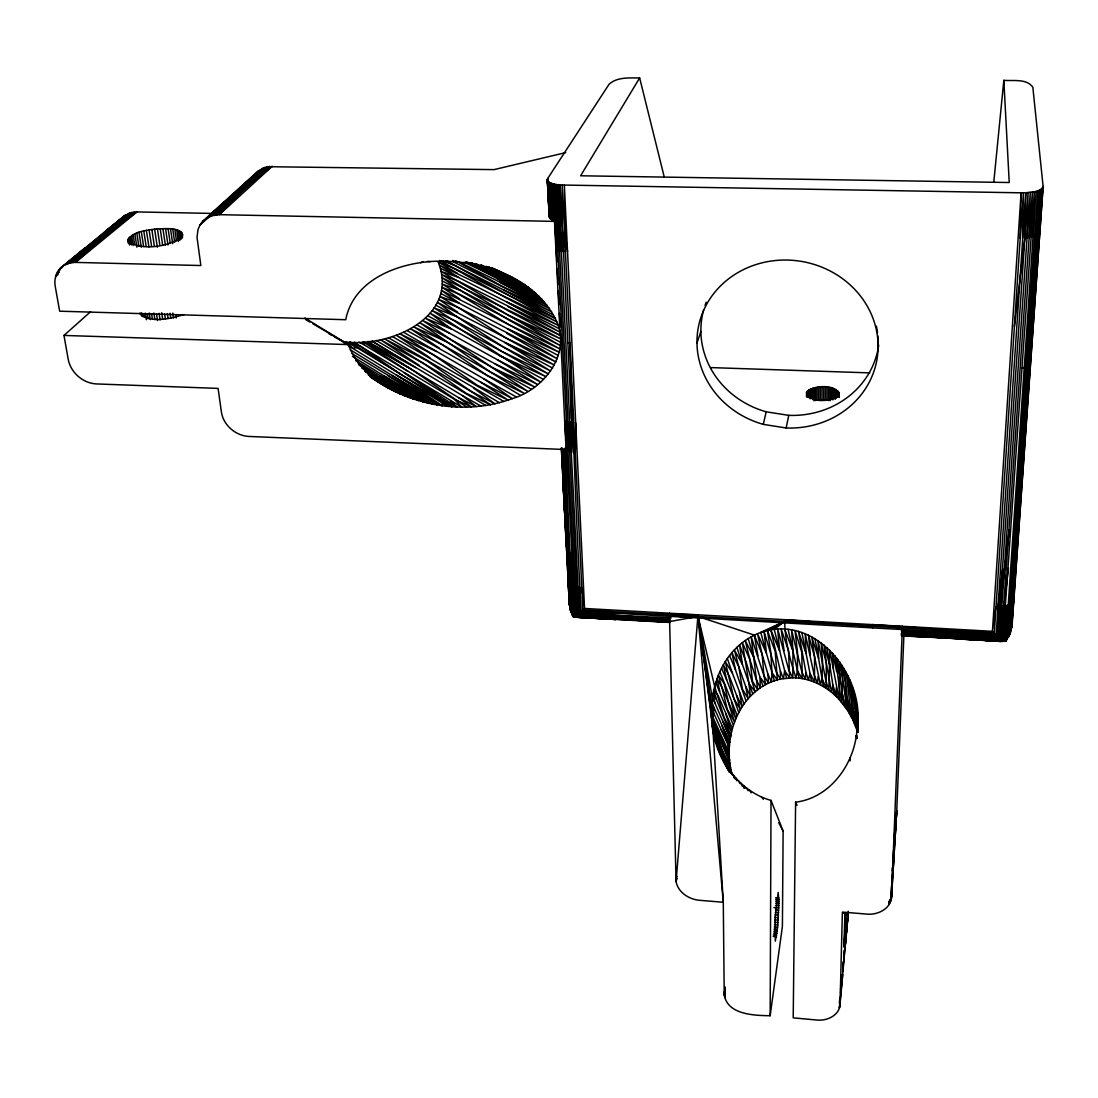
<?xml version="1.0" encoding="UTF-8"?>
<svg xmlns="http://www.w3.org/2000/svg" width="1098" height="1098" viewBox="0 0 1098 1098"><rect width="100%" height="100%" fill="white"/><g stroke="black" fill="none" stroke-linecap="round" stroke-linejoin="round"><path stroke-width="1.5" d="M858.142 719.657C859.748 670.109 813.385 614.249 760.749 632.421C709.061 651.91 698.863 722.264 725.86 765.635M778.949 901.527L778.18 892.427L775.119 917.05L775.298 941.164L777.604 927.247L778.949 901.527L775.641 901.252M993.8 181.98L1003.833 80.332C1012.987 81.142 1026.905 78.342 1032.847 87.318L1043.1 186.399L1012.109 625.05L1009.515 634.973L1005.795 641.15L994.294 633.066L784.672 621.399L770.796 629.813L780.39 671.221L780.39 679.086C739.764 688.336 721.482 736.964 732.064 774.365M844.06 668.751L847.642 700.579L847.683 710.475L839.078 699.371L839.778 662.053L847.683 710.475L852.913 719.876L857.716 732.27M564.894 516.019L561.366 447.915L569.258 603.008L570.356 610.227L572.964 616.513L576.546 614.564L567.968 451.443L568.037 421.879L556.247 184.519C553.268 183.819 546.186 182.899 547.724 178.452L609.047 84.285C617.09 76.791 629.511 78.013 639.654 77.944L664.221 176.902M576.326 586.634L576.546 614.564L577.973 613.617L569.629 451.923L569.738 422.25L558.127 184.793L556.247 184.519L556.768 228.151L567.968 451.443M565.662 435.879L564.88 420.877L569.738 422.25L578.07 587.087L577.973 613.617L669.794 619.107M711.792 701.773L714.084 707.812L712.629 720.961L711.765 721.715L712.698 725.38L723.28 902.254L724.213 993.786C726.286 1014.923 754.861 1015.513 770.165 1015.719L771.029 800.401C748.671 794.238 730.897 776.56 721.166 755.904L726.972 767.873M851.293 716.651L847.752 685.509L847.793 675.86L854.409 723.17L850.964 683.313M823.335 686.538L818.6 658.58L818.092 640.587L825.792 680.321L828.908 690.244L829.772 650.153L839.078 699.371C827.974 687.293 812.479 678.866 795.94 677.878C789.791 659.212 784.686 639.434 784.686 619.684L872.704 626.327L872.677 627.905L996.147 634.671L1025.793 192.754C1031.393 191.834 1040.616 192.617 1043.1 186.399M771.029 800.401L783.121 831.062L782.407 926.341L770.165 1015.719M571.44 452.321L571.701 422.565L562.451 229.043L560.117 184.999L558.127 184.793L558.539 228.521L561.394 251.181L565.415 251.579L581.83 587.705L582.818 609.912L577.973 613.617L671.166 617.941M872.677 627.905L581.13 611.27L579.909 587.444C575.476 505.876 573.005 424.377 569.835 342.823L567.776 342.631M575.338 452.843L575.709 422.908M806.508 396.968L806.563 392.068C813.138 385.082 837.774 383.49 838.776 395.253C831.035 402.143 809.377 403.474 806.563 392.068M806.934 396.309L807.003 391.423M856.399 737.129L857.593 719.217L856.811 707.03L858.046 720.11M807.51 397.311L807.593 390.792M808.265 396.707L808.348 390.188M809.144 397.764L809.253 389.625M810.173 398.862L810.297 389.104M811.34 398.382L811.477 388.623M812.602 399.59L812.767 388.198M579.909 587.444L579.511 612.506L656.096 618.325M813.975 400.839L814.167 387.827M815.457 400.523L815.663 387.512M817.008 400.276L817.214 387.265M818.628 400.097L818.834 387.086M820.275 399.974L820.494 386.976M821.949 399.933L822.169 386.921M823.637 399.96L823.857 386.949M825.312 400.056L825.545 387.045M826.945 400.221L827.192 387.21M828.551 400.454L828.784 387.429M830.074 400.743L830.321 387.718M831.57 399.48L831.79 388.074M872.704 626.327L872.759 624.625L994.294 633.066L1020.193 238.403L1021.085 192.823L1025.793 192.754L1024.846 238.197L997.945 636.154L901.321 630.952M832.929 399.892L833.149 388.486M834.219 398.725L834.411 388.953M835.345 399.247L835.551 389.461M836.374 398.176L836.552 390.01M837.266 397.133L837.403 390.6M838.007 396.131L838.103 391.231M838.543 396.776L838.652 391.876M838.913 397.449L839.023 392.549M839.174 397.174L839.215 393.221M839.778 674.776L835.002 655.835L841.397 701.979L842.66 678.193L841.988 665.347L845.323 681.776L845.693 707.537L842.331 693.854L837.458 658.882M857.236 731.364L857.318 727.288L858.114 731.666M1022.54 238.348L1023.446 192.823L1020.193 238.403M370.081 376.628C410.281 406.109 465.154 415.868 512.313 398.629C544.883 389.049 572.827 351.827 555.19 318.379L456.192 269.284L438.198 261.928C460.364 318.2 387.457 348.807 342.521 341.547M902.529 632.297L999.702 637.485L1027.055 237.978L1028.071 192.603L1024.846 238.197L1014.387 326.559M901.252 633.313L1001.376 638.665L1029.169 237.676L1030.267 192.383L1027.055 237.978M857.003 738.419L856.413 735.248C852.213 766.884 828.757 798.122 795.611 802.185L793.209 1017.846L816.336 1019.987C826.41 1021.305 839.531 1015.76 840.025 1004.299L842.386 912.081L866.528 914.071C877.343 915.334 890.89 908.993 891.535 896.915L896.75 810.681L903.887 635.536M889.202 901.211L889.119 904.56L889.339 901.211M1002.186 606.165L1001.376 638.665L965.348 635.852M840.025 1004.299L848.26 911.203M901.225 634.219L1002.954 639.681L1031.132 237.305L1032.353 192.095L1029.169 237.676M814.977 638.597L818.6 658.58L811.779 636.799L814.551 656.686L820.453 684.905L822.031 678.248L822.526 660.721L821.153 642.728L826.314 663.096L831.57 692.316L832.902 685.111L826.986 647.518M1032.971 236.852L1034.302 191.738L1031.132 237.305M890.217 899.427L890.107 902.762L890.313 899.413M892.852 867.283L892.152 882.284M893.25 857.209L893.511 850.483M891.054 895.872L891.466 885.88M891.535 896.915L902.432 626.285M1005.905 605.314L1004.437 640.505L902.062 634.96M891.905 887.28L891.329 898.919L896.75 810.681L894.911 839.943M893.182 868.683L894.06 850.264L893.237 862.191M894.307 845.24L895.076 831.611M964.936 639.407L1005.795 641.15L1036.114 191.313M566.431 450.88L566.39 421.412M1037.747 190.832L1007.182 639.256L1039.188 190.311M895.378 826.478L896.092 814.496L895.392 816.322M1010.393 603.324L1008.431 637.197L1040.41 189.734L1036.045 235.782M892.111 870.865L892.317 867.475M892.935 867.269L892.098 880.72M890.849 900.882L891.686 887.445M1011.533 602.5L1009.515 634.973L1041.426 189.117L1037.281 235.164M844.938 912.863L843.854 947.039L846.366 913.522L843.017 913.248M994.294 633.066L992.427 631.336L584.548 608.457L582.818 609.912L784.672 621.399L767.406 630.485L770.769 652.088L772.004 672.896L771.427 681.872L767.914 674.117L762.149 654.367L757.496 633.67L766.418 653.104L774.365 680.787M1012.48 601.622L1010.435 632.64L1042.208 188.458L1038.283 234.505M1013.193 600.675L1011.176 630.183L1011.038 626.78M1011.999 613.892L1012.109 625.05L1011.821 616.527M894.472 841.878L895.158 832.133M895.392 828.88L896.544 812.616M1006.509 640.23L1013.015 565.868M1011.738 627.644L1043.045 187.099M840.162 998.123L839.421 1007.978L842.715 974.791M840.533 993.182L841.027 986.608M894.28 837.266L894.678 832.38M895.446 822.622L896.092 814.496M1039.065 233.805L1042.757 187.785M698.204 619.464L698.054 616.5L723.28 902.254L699.755 900.319C689.215 899.482 678.029 892.509 676.066 881.502L698.012 614.811L655.739 614.111L691.369 617.611L698.054 616.5L754.312 635.097L762.149 654.367L763.906 675.572L765.718 684.548L759.994 677.274L748.15 638.501M1013.701 599.686L1011.176 630.183L1011.176 626.78M811.491 681.007L806.138 653.639L798.438 631.391L805.932 672.388L805.328 679.237L801.732 671.551L791.562 629.827L792.976 651.045L792.797 677.768L780.39 679.086L776.176 671.935L764.043 631.364L784.672 621.399L774.214 629.319L786.552 678.084M901.678 635.797L1005.795 641.15L1009.062 604.078M818.147 676.423L817.516 683.45L814.153 674.831L805.205 633.724L806.138 653.639L801.842 632.462M844.98 941.741L845.282 938.378M846.036 929.965L846.338 926.602M842.756 971.634L845.776 938.323M846.078 934.961L846.832 926.575M847.134 923.212L848.164 914.62M841.644 978.387L841.946 975.065M842.715 966.748L843.168 961.766M843.772 955.109L844.225 950.127M845.419 944.898L847.999 916.418L845.021 946.709M839.352 1003.133L839.805 998.192M840.574 989.943L840.876 986.635M844.911 943.415L845.446 938.365M845.982 933.314L846.695 926.588M847.052 923.226L847.587 918.175M1008.472 567.803L1004.094 605.794L1002.954 639.681L924.777 633.546M1009.268 529.977L1000.168 606.425L999.702 637.485L965.43 634.575M1002.68 568.901L998.082 606.576L997.945 636.154L965.526 633.134M995.941 606.618L992.427 631.336L1021.085 192.823L560.117 184.999L560.433 228.809L563.356 251.415M725.284 994.28L724.749 997.519L725.394 994.308M725.339 987.129L724.213 993.786L725.092 988.955M127.903 240.188C133.352 230.484 147.557 230.525 157.412 228.796C165.359 229.125 178.782 226.366 182.858 234.958C173.223 246.968 138.513 251.854 127.903 240.188L128.425 243.523M83.599 249.095L63.78 265.442C56.684 269.737 53.706 278.727 55.284 286.647L59.649 311.187L345.733 319.724C353.899 277.794 402.376 261.242 440.312 261.159C483.944 261.049 533.765 277.547 555.19 318.379L503.392 289.817L445.692 260.94M786.141 427.987A90.75 83.805 9.6 0 0 870.11 311.585A90.75 83.805 9.6 0 0 718.819 287.662A90.75 83.805 9.6 0 0 763.261 424.363L786.141 427.987L788.762 415.36A89.46 82.872 9.3 0 0 878.716 345.17M676.066 881.502L676.78 878.249L676.066 881.502L669.423 613.206M676.629 876.177L675.888 879.512L676.656 876.3M797.464 670.96L802.213 678.619L801.815 652.514L795.021 630.513L797.436 651.649L797.464 670.96L795.94 677.878L792.797 677.768L788.927 670.576L777.672 629.03L779.607 650.867L770.796 629.813M763.261 424.363L766.198 411.805A89.46 82.872 9.3 0 1 703.585 310.116M90.626 311.654L63.972 335.439L68.227 359.389C70.725 372.606 82.981 383.284 96.432 383.929L218.09 388.404L221.412 412.079C223.402 425.351 235.809 435.865 249.095 436.455L566.06 449.562L566.595 447.998M696.969 343.056L700.895 331.472M730.815 735.413L722.868 721.304L730.225 738.913L730.815 735.413L716.404 699.316L713.673 690.038L717.968 695.185L732.393 728.55M565.717 152.608L493.99 169.627L267.322 166.69L258.675 170.698L203.061 221L200.028 224.953L198.011 229.578L197.022 237.319L200.852 265.538L75.556 262.395L70.505 262.82L63.78 265.442M558.388 355.56L459.28 303.309L441.437 290.352L508.113 324.281L559.925 348.958L508.388 319.751L459.938 290.119L442.137 277.808L560.172 335.398L554.517 221.384L554.504 184.176L556.768 228.151L559.637 250.866L561.394 251.181M639.654 77.944L580.609 175.776L1009.227 182.515L1003.833 80.332M1033.396 320.808L1031.118 323.087M352.142 353.68L437.292 404.942L438.267 403.789L442.151 405.67L442.384 403.09L348.423 345.76M241.656 186.097L262.724 168.2L211.585 215.784L230.429 198.779L269.765 166.333L235.535 197.805L219.38 214.673L211.585 215.784L203.061 221M232.941 198.148L214.096 215.126L230.429 198.779L267.322 166.69L232.941 198.148L216.704 214.755L235.535 197.805M225.817 200.865L209.196 216.718L228.055 199.685M206.973 217.898L223.759 202.293M213.451 213.451L136.907 211.928L129.921 212.943L124.005 216.169L83.832 249.658M94.744 244.827L75.556 262.395L136.907 211.928L115.221 228.027L72.99 262.477L92.259 245.156L132.172 212.353L68.117 263.438L87.62 246.611L65.866 264.316L85.52 247.723M248.203 182.639L264.961 167.321L245.87 183.544M224.87 202.471L227.272 200.289M247.901 181.582L250.358 179.358M201.428 222.88L258.675 170.698M200.028 224.953L207.577 218.131M55.614 276.627L58.112 274.404M58.894 272.126L56.369 274.335L58.921 272.249M729.401 756.714L711.463 717.735L712.835 716.555L698.122 618.05M236.866 191.601L239.337 189.529M115.221 228.027L134.505 212.01L89.871 245.746L70.505 262.82L92.259 245.156M110.459 228.933L129.921 212.943L106.177 230.896L125.817 214.865L104.296 232.227M60.143 268.406L124.005 216.169M58.647 270.204L62.613 266.965M66.594 263.712L69.243 261.557M71.892 259.389L75.872 256.15M78.521 253.981L81.17 251.826M57.384 272.194L59.937 270.108M570.782 383.106L571.495 418.283L573.06 421.454L571.701 422.565L569.738 422.25M253.199 181.678L272.263 166.237L219.38 214.673L554.517 221.384M784.672 621.399L760.749 632.421L766.418 653.104L764.043 631.364M420.465 262.697L422.977 261.681M183.929 314.604C170.3 318.598 150.906 323.855 139.419 313.287M1022.169 367.995L1023.94 367.501M669.629 621.578L691.369 617.611M582.338 617.049L572.964 616.513L563.905 449.549M581.13 611.27L613.425 611.737M613.549 613.288L579.511 612.506L578.07 587.087M372.071 341.684L367.61 341.547L368.352 343.509L458.566 397.613L476.257 406.576L462.478 395.609L371.934 341.066L415.689 367.693L367.61 341.547L411.86 369.614L466.595 407.07M63.972 335.439L348.354 344.594C354.75 362.134 368.763 375.818 384.314 385.549L371.728 377.643M710.584 367.583L869.767 372.881M669.904 620.178L575.215 615.374L566.005 442.535M595.981 617.639L602.816 617.941M931.324 636.909L924.626 636.62L1002.57 641.534M943.058 637.416L949.77 637.705M564.962 448.094L572.964 616.513L670.329 621.784M583.697 617.46L580.279 617.296L615.8 619.382L578.303 617.364M587.114 617.625L602.473 618.38L592.467 617.652M609.308 618.723L621.248 619.341M901.252 635.715L924.612 636.964M670.398 622.484L576.409 617.254L615.484 619.492M958.156 638.528L987.033 640.477L975.093 639.571M990.451 640.669L1000.8 641.424L964.895 639.269M670.782 621.111L575.215 615.374L574.707 586.099M928.002 636.25L931.351 636.442M629.772 619.835L639.997 620.411M648.52 620.905L660.447 621.578M902.474 635.358L910.997 635.838M919.506 636.332L931.337 637.005M938.035 637.389L949.77 638.048M573.774 616.76L669.629 622.223M902.378 635.481L1005.027 641.314M611.064 618.75L616.129 619.052M615.168 619.409L572.964 616.513M1005.795 641.15L965.101 638.556L1005.137 640.848L1007.566 604.737L1004.437 640.505L965.169 637.842M964.868 638.912L968.271 639.132M992.139 640.697L998.96 641.136L997.053 640.656M614.098 617.007L576.546 614.564L613.878 615.937L656.275 619.409M981.804 639.558L986.882 639.928M427.259 261.393L430.279 261.612M656.7 621.001L574.021 616.019L571.921 584.754L571.578 552.719M902.419 626.848L996.147 634.671M775.613 897.725L778.921 897.999M775.641 899.399L778.949 899.674M775.613 903.27L778.921 903.544M775.572 905.411L778.866 905.685M773.857 907.538L778.811 907.95M775.408 910.022L778.715 910.297M775.312 912.438L778.606 912.713M775.174 914.909L778.482 915.183M775.023 917.379L778.331 917.654M774.872 919.85L778.166 920.124M774.694 922.293L777.988 922.567M774.502 924.667L777.809 924.941M774.296 926.959L777.604 927.247M774.076 929.155L777.398 929.43M773.857 931.214L777.178 931.488M773.637 933.108L776.959 933.396M773.404 934.851L776.725 935.125M773.184 936.388L776.506 936.676M872.759 624.625L902.364 628.029M766.198 411.805L788.762 415.36M559.637 250.866L557.825 250.495L555.149 220.163M368.352 343.509L363.246 341.876L364.55 345.101L454.586 399.384L471.454 406.891L458.566 397.613M459.938 290.119L442.206 284.121L508.113 324.281L559.266 352.28L507.592 328.837L557.276 358.785L458.566 307.714L439.818 296.433L459.28 303.309L440.723 293.413M857.648 714.88L857.236 711.092L857.744 728.276M442.769 261.008L454.737 265.428L556.659 321.755L439.406 265.085L458.415 277.369L558.882 328.563M552.623 368.104L456.452 316.457L434.135 307.92L501.388 351.223L546.035 376.724L499.466 355.519L427.849 315.771M343.647 342.672L348.354 344.594L304.846 318.036M450.551 400.88L456.823 406.96L446.474 402.129L356.795 347.531L349.96 342.027L360.693 346.446L461.723 407.084L454.586 399.384M452.651 260.487L455.546 261.695M466.197 261.749L470.74 263.698M439.763 260.418L506.041 297.887L557.88 325.145L507.015 302.101L559.651 331.98L459.17 281.555L441.767 274.624L508.415 315.236L560.46 338.815L508.196 310.803L441.19 271.439L458.415 277.369L440.408 268.255M531.212 389.159L444.841 340.97L413.919 326.957L442.206 344.648L486.839 375.255L520.301 395.239M449.535 333.202L425.393 318.214L451.594 329.139L430.128 313.232L501.388 351.223L548.437 373.938L503.09 346.844L456.452 316.457L437.375 302.307L505.807 337.909L554.394 365.058L504.572 342.398L550.633 371.055L503.09 346.844L455.052 320.753L432.228 310.624L540.655 382.022L497.339 359.719L449.535 333.202L422.771 320.561L492.467 367.775L534.534 386.894L494.992 363.809L419.971 322.798L489.735 371.591L524.089 393.331L486.839 375.255L407.289 330.676M471.344 262.655L475.75 264.687M464.193 262.244L541.781 299.109L469.45 262.751M485.92 266.471L490.422 268.571L486.085 266.375M488.994 267.198L495.157 270.163L489.173 267.116M488.528 267.569L525.091 285.082L491.492 268.228M495.322 269.353L513.054 277.931L498.204 270.616M458.731 261.9L547.106 305.299L466.142 261.942M494.992 363.809L537.677 384.506L497.339 359.719M492.275 268.228L521.221 282.584M436.414 351.552L400.139 333.902L433.285 354.75L480.54 382.09L512.313 398.629L483.765 378.769L403.776 332.351M492.769 268.214L517.213 280.196M480.842 265.03L532.31 290.407M476.01 264.165L535.659 293.221L489.969 269.504L528.783 287.69L488.5 267.583M497.655 278.823L544.553 302.17M481.157 264.906L485.604 267.116M453.035 261.695L551.594 311.75L503.392 289.817L553.502 315.044M442.274 280.978L560.515 342.219M476.107 263.74L538.816 296.131L495.294 275.516L471.193 262.779M499.796 282.323L549.467 308.497L501.704 285.988L455.588 260.583M358.84 342.068L364.55 345.101M499.466 355.519L543.441 379.428M435.851 305.148L456.452 316.457M507.729 306.411L560.172 335.398M329.043 333.819L332.008 335.48M334.986 337.141L348.354 344.594L312.957 323.814M483.765 378.769L516.376 396.996M392.535 336.619L503.845 401.484M388.568 337.786L499.453 402.705M462.478 395.609L481.034 406.095M411.86 369.614L363.246 341.876L407.976 371.275M417.02 324.939L444.841 340.97M506.823 333.38L555.945 361.956L505.807 337.909L458.566 307.714L438.692 299.397L457.633 312.107M376.202 340.449L485.741 405.464M508.415 315.236L560.337 345.609L459.966 294.511L441.931 287.251L459.733 298.903M305.573 319.491L310.007 322.085M438.198 261.928L457.427 273.278M447.6 261.159L454.737 265.428M369.463 375.489L373.663 378.028L368.008 374.459M364.618 370.877L367.363 372.551L364.632 370.726M355.738 360.611L422.963 401.895L383.984 375.859L352.499 356.397M350.358 349.837L438.267 403.789M369.957 376.024L396.241 392.11L369.065 374.912L400.454 394.058L365.675 371.646M427.698 403.048L383.984 375.859L432.475 404.064L387.992 375.763M358.977 364.577L413.713 399.15L361.585 367.885M409.197 397.586L372.236 374.487L404.778 395.884L365.62 371.7M369.889 376.147L380.622 383.147L372.222 377.822M373.677 378.81L388.157 387.855L371.124 376.998M371.042 376.834L392.137 390.037M349.96 342.027L451.923 406.672L442.384 403.09L447.037 406.246M358.909 364.907L361.777 366.759M456.823 406.96L404.037 372.702L451.923 406.672L396.035 374.761L442.151 405.67L392.013 375.392L437.292 404.942M380.018 375.667L418.297 400.592L376.092 375.214L358.017 363.095M480.54 382.09L508.141 400.125L477.177 385.22L433.285 354.75L396.392 335.329L430.004 357.756M419.422 365.538L380.402 339.694L423.059 363.164L470.04 390.861L494.965 403.776L473.663 388.143M492.467 367.775L527.726 391.313L489.735 371.591L442.206 344.648L410.679 328.878L439.392 348.19M354.407 342.123L400.043 373.869M712.835 729.648L730.595 767.392M711.477 705.74L714.084 707.812L729.772 742.44L721.88 725.421L729.47 745.995L728.358 745.624L713.316 712.163L711.477 705.74L698.479 618.16L714.606 686.223L724.104 717.255L731.529 731.968L725.586 713.288M711.312 709.733L713.316 712.163M761.436 796.942L763.288 799.262M772.004 672.896L777.357 679.854L775.174 651.347L767.406 630.485M762.959 686.126L759.994 677.274L760.269 687.856L756.193 679.209L749.92 659.678L742.33 642.577L748.987 683.738L755.163 691.754L746.091 661.929L739.558 644.855L742.413 664.414L752.734 693.922M712.698 725.38L729.662 760.296L727.741 753.763M749.316 790.025L751.238 792.838M716.404 699.316L712.89 693.909L715.114 703.53L729.992 737.636M744.06 703.845L732.38 673.115L725.27 661.586L733.917 698.575L738.734 712.465M746.448 787.911L748.109 790.67M738.336 780.678L740.093 783.615M729.374 772.045L715.553 741.26L731.241 772.91M713.59 733.56L720.906 746.53L712.231 725.696L713.59 733.56L731.268 770.892M730.321 771.963L728.839 769.19L730.197 772.196M778.66 822.622L783.121 831.062M721.51 750.744L714.496 737.431L722.374 754.916M729.223 770.961L718.078 748.726L727.027 767.502M745.062 788.323L743.662 785.646L744.073 788.295M721.153 729.594L729.47 745.995L729.058 741.603M729.058 770.59L726.739 766.02L729.278 771.743M753.887 657.661L745.199 640.45L749.92 659.678L752.514 681.364L757.675 689.736L751.183 636.716L763.906 675.572L768.531 683.134L767.914 674.117M735.482 779.36L733.382 775.188L734.438 778.413M712.231 725.696L720.576 742.289L711.765 721.715L720.494 738.048L730.06 763.851L728.139 761.93L727.809 757.84M715.114 703.53L712.259 697.82L698.479 618.16L711.463 717.735M736.552 695.254L740.381 709.486L733.917 698.575L726.67 679.868L723.321 664.825L729.429 676.409L736.552 695.254L742.166 706.618L739.393 692.097M729.099 771.633L724.762 762.753L727.809 769.52M736.882 647.298L742.413 664.414L734.329 649.879L738.885 667.104L745.624 686.332L750.414 696.214L748.987 683.738M716.747 745.02L723.5 759.034M722.896 759.377L727.041 767.996M725.833 765.553L719.561 752.363L727.068 767.708M731.062 772.251L732.325 774.927M715.69 682.448L733.395 725.202M740.944 783.231L742.372 786.319M573.06 421.454L573.664 422.771L571.701 422.565L573.348 452.623M721.51 668.16L726.67 679.868M729.566 769.986L730.939 773.116M796.887 805.205L795.611 802.185L796.654 805.41M719.835 671.605L737.211 715.525M780.39 671.221L783.45 678.509L784.645 670.768L789.668 677.837L788.542 650.716L781.131 628.934L784.068 650.661M729.552 655.479L735.536 670.013L746.064 701.183M822.031 678.248L826.149 688.309L826.314 663.096L824.118 645.048L829.951 665.704M728.729 765.979L731.515 772.965M729.292 753.146L711.312 713.727L698.479 618.16M784.617 629.03L792.976 651.045M735.811 778.002L736.799 780.774M727.343 658.471L732.38 673.115M805.932 672.388L808.43 680.033L810.091 673.486L814.524 682.146L814.551 656.686L808.512 635.166L810.393 655.039M731.501 702.047L735.797 718.682L721.839 687.252L718.312 675.146L724.145 683.491L729.292 705.671L734.535 721.908L727.329 709.418L721.839 687.252L716.925 678.756L719.78 691.164M836.69 671.551L832.435 652.926L833.409 668.531M788.09 629.332L799.083 678.152M735.536 670.013L731.872 652.61L738.885 667.104L742.413 689.119L748.191 698.63L745.624 686.332M849.976 704.175L852.913 719.876L851.897 693.414L849.454 679.552L849.948 689.393M754.312 635.097L757.963 655.89M131.568 235.645L133.119 245.609M143.852 314.069L144.36 317.377M130.278 236.55L131.582 244.868M142.342 313.383L142.864 316.704M129.262 237.47L130.319 244.127M141.107 312.724L141.628 316.046M128.521 238.39L129.578 245.046M128.068 239.295L128.59 242.631M136.825 233.092L138.883 246.336M149.218 312.944L150.248 319.559M134.848 233.901L136.907 247.16M147.297 313.836L148.065 318.791M133.091 234.766L134.642 244.717M145.334 313.108L146.363 319.724M143.797 230.937L146.075 245.815M156.52 313.932L157.536 320.534M141.313 231.596L143.605 246.474M153.857 312.985L154.873 319.587M138.979 232.309L141.285 247.201M151.579 313.754L152.347 318.722M151.826 229.4L154.324 245.897M164.618 313.932L165.373 318.873M149.081 229.839L151.593 246.336M161.68 312.738L162.682 319.34M146.391 230.347L148.916 246.858M159.059 313.301L160.061 319.889M157.412 228.796L159.883 245.279M170.08 313.287L170.821 318.228M154.612 229.057L157.343 247.201M167.349 313.561L168.09 318.502M162.902 228.535L165.359 245.019M175.707 314.673L176.188 317.967M160.184 228.617L162.641 245.101M172.784 313.108L173.525 318.049M847.642 700.579L849.55 713.522M170.506 228.837L172.688 243.687M168.09 228.645L170.272 243.495M165.551 228.549L167.994 245.032M178.37 230.47L179.811 240.407M176.709 229.949L178.398 241.519M174.829 229.496L176.517 241.052M172.757 229.125L174.692 242.329M181.843 232.488L182.57 237.456M180.95 231.747L181.911 238.376M179.784 231.074L180.978 239.364M857.854 731.831L852.322 687.142M834.164 694.526L832.902 685.111L836.676 696.887L836.223 687.828M845.995 672.264L847.752 685.509M567.529 251.662L564.564 229.194L562.203 185.15L562.451 229.043L565.415 251.579L564.372 185.219L584.548 608.457L581.83 587.705M857.538 723.266L858.156 728.098M857.936 732.188L857.318 727.288L857.689 732.05M858.073 729.154L853.53 691.04L853.585 697.546M853.942 711.765L855.767 726.533M842.331 693.854L843.593 704.696M857.497 715.155L857.963 719.341M856.22 702.981L857.044 710.447M858.032 723.939L855.479 698.973M856.989 729.95L854.587 694.979L857.936 731.735M856.413 735.248L856.756 738.611M551.004 219.257L548.424 181.692L550.304 218.722M562.917 448.794L569.821 583.134L571.934 614.551L570.782 583.971L572.429 615.553M563.356 481.61L562.135 447.984L571.07 612.464L569.821 583.134M568.448 583.271L569.327 596.338M550.222 218.626L547.463 180.443M562.876 479.799L564.715 512.642M1011.766 612.89L1012.287 622.415M568.037 579.36L569.45 605.478L567.254 561.517M568.037 421.879L569.629 451.923M549.343 215.99L547.408 179.125L549.247 216.594M552.912 183.778L554.819 220.959M555.163 227.711L555.766 239.68M556.11 246.515L556.892 261.9M557.235 268.736L558.004 284.121M558.347 290.956L559.033 304.64M559.472 313.177L560.158 326.861M560.502 333.696L566.06 449.562M551.498 183.325L553.406 220.904M550.263 182.817L552.184 220.437M549.233 182.282L551.127 219.353M548.424 191.944L547.724 178.452L548.492 195.471M548.945 202.073L549.563 213.877M561.654 448.794L568.503 581.309M568.64 582.599L569.34 596.255M565.072 519.381L567.076 558.155M571.921 584.754L573.472 616.294L614.592 618.613L574.021 616.019L573.074 553.337M563 480.718L564.633 513.59M564.756 514.523L566.348 546.777M569.066 582.242L570.356 610.227L566.815 548.671M548.794 202.265L549.398 215.881M566.431 517.172L567.378 549.576M850.058 757.744L850.126 760.955M569.258 600.496L569.258 603.008M705.053 305.354A89.46 82.872 9.3 0 1 706.22 302.211M876.437 326.147A92.397 88.265 50.9 0 1 877.467 332.557M877.81 335.796A92.397 88.265 50.9 0 1 878.057 348.67M728.358 745.624L727.919 749.687L729.305 749.563L728.358 745.624M725.174 990.78L724.351 995.653L725.284 990.821M356.795 347.531L352.856 348.368L345.499 341.794L356.795 347.531M490.394 404.695L466.307 393.345L423.059 363.164L384.52 338.815L426.6 360.569L490.394 404.695M549.343 217.294L547.312 179.784L549.357 217.39"/></g></svg>
